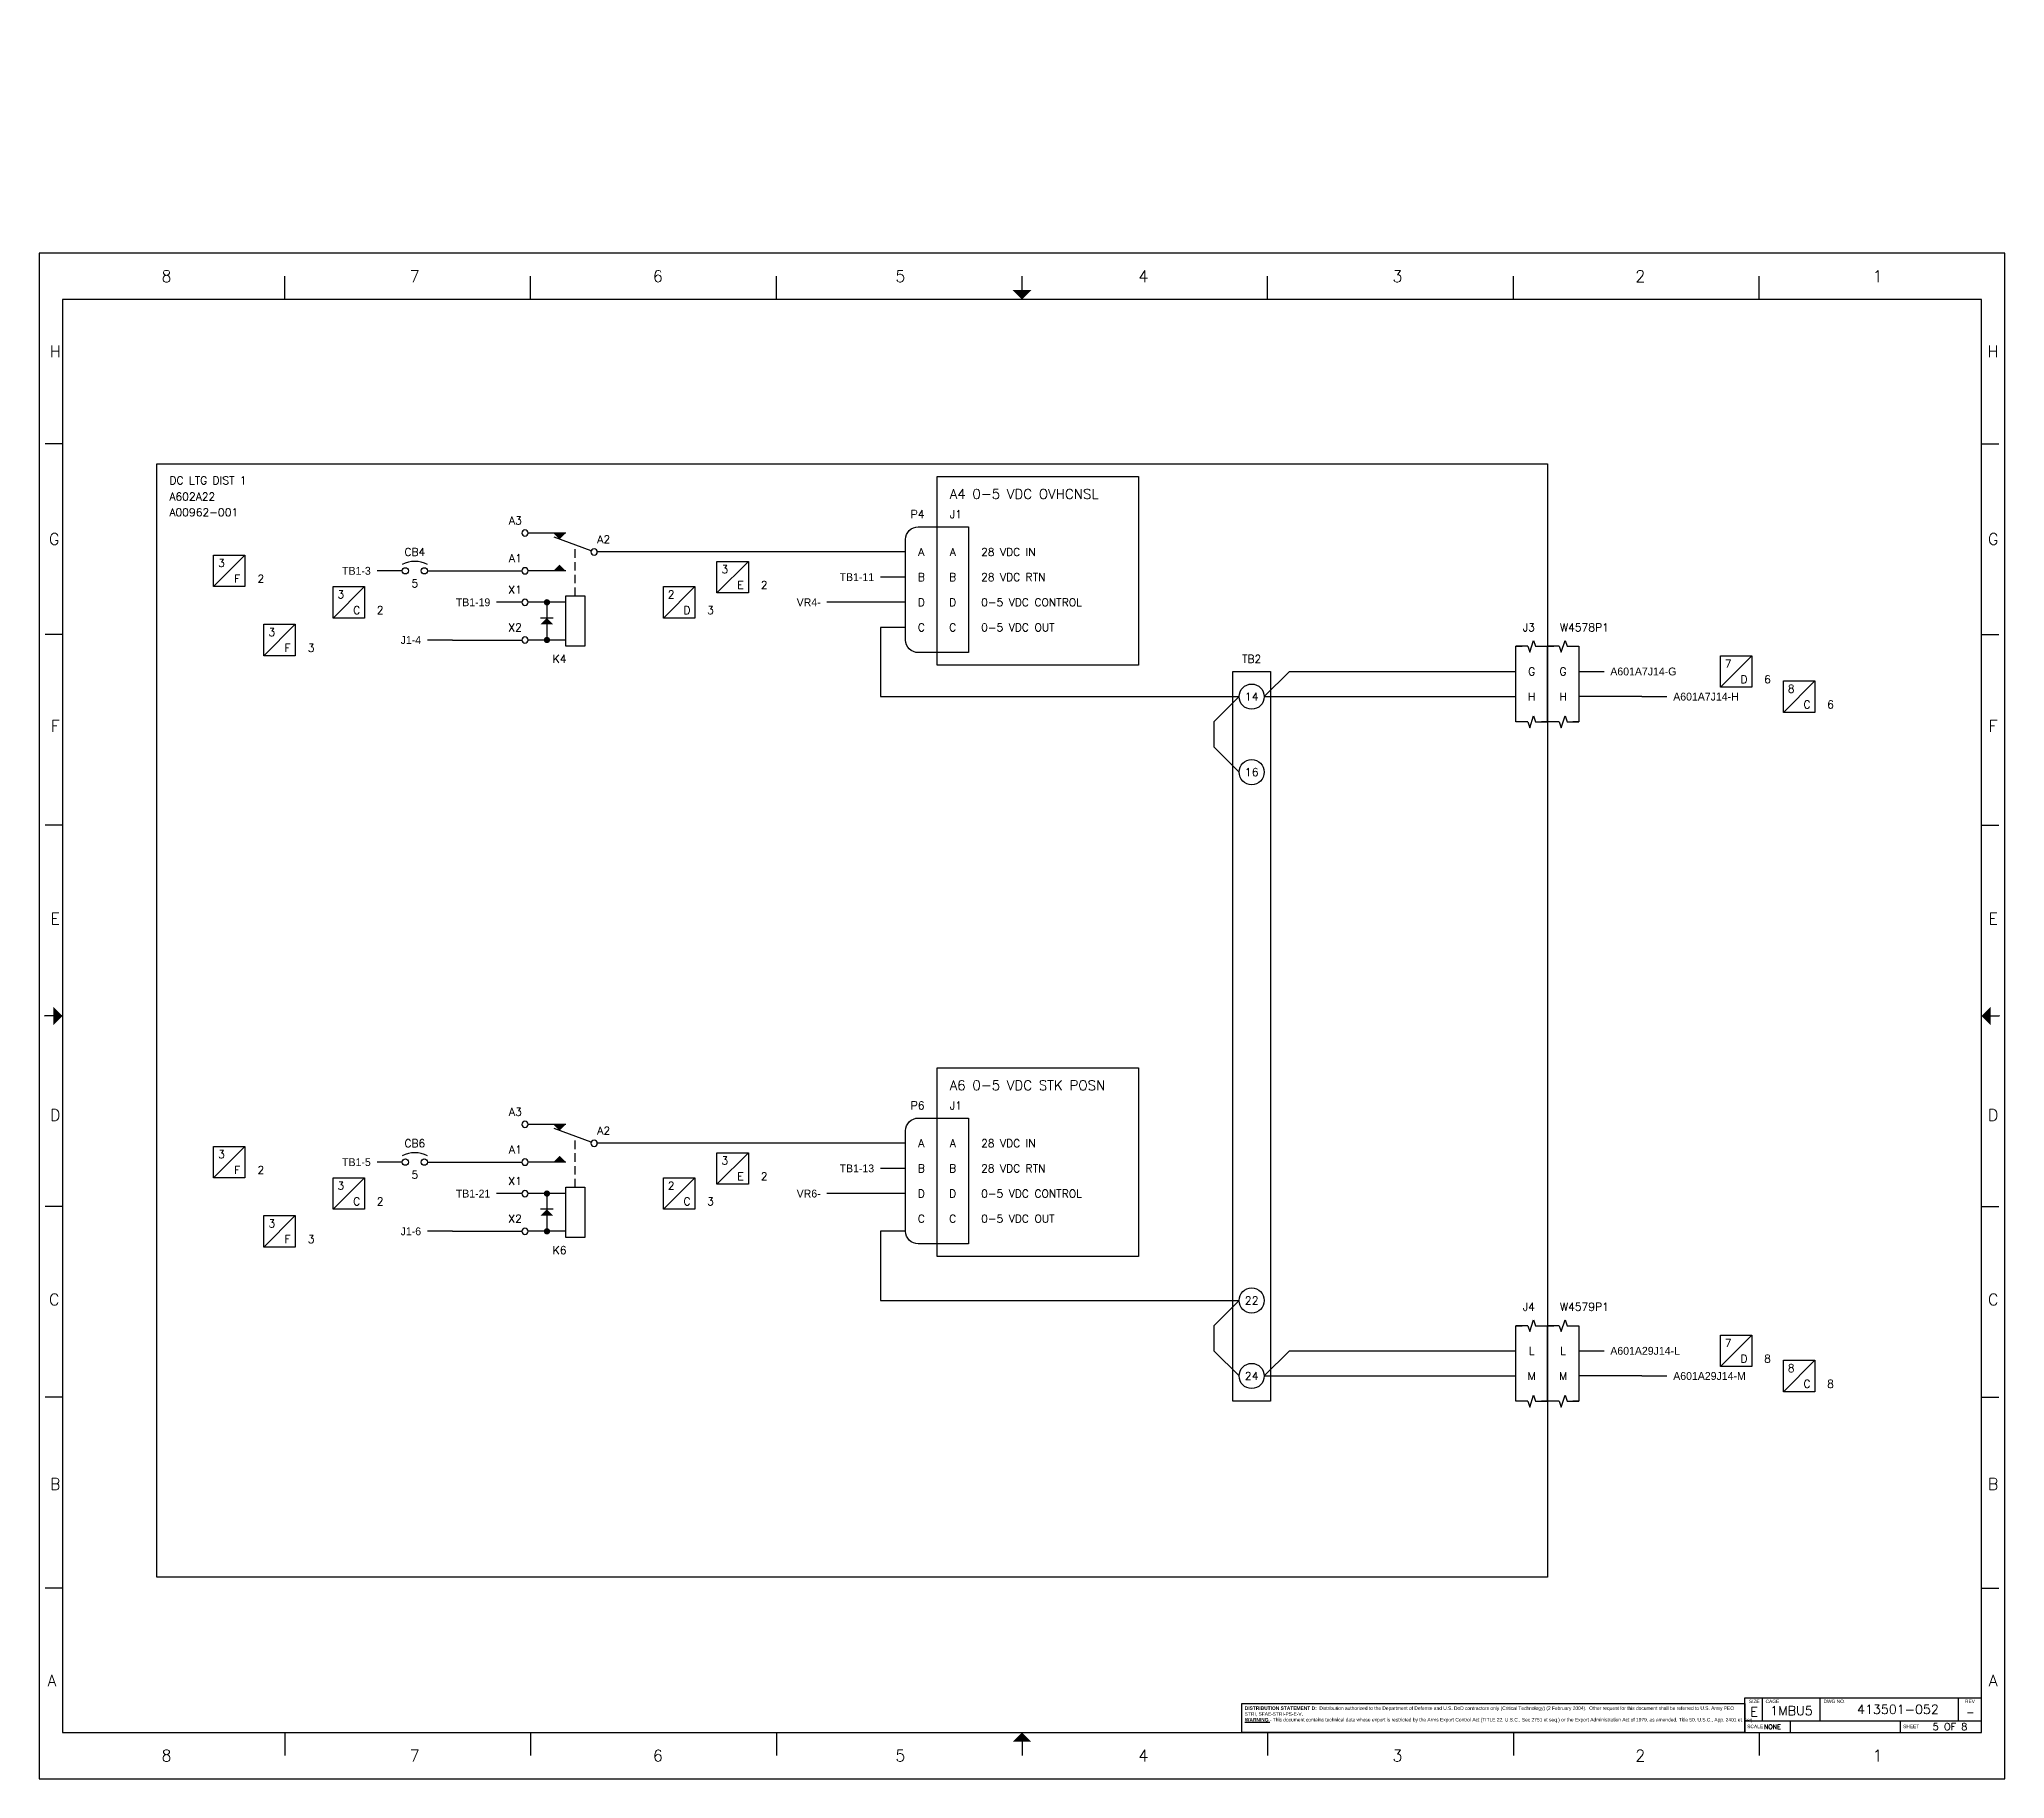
# Paper-space layout 'Sheet5' of a CAD drawing. Extents: x 0 to 42.5, y 0 to 37.6.
# The model-space entities are those that its viewports show. They can reach past a viewport. Long polylines and large blocks are cut down to what shows.
import ezdxf
from ezdxf.enums import TextEntityAlignment as Align

# ---------------------------------------------------------------- set-up
doc = ezdxf.new("R2010")
doc.units = 0
doc.header["$MEASUREMENT"] = 0
doc.linetypes.add('DASHED2', pattern=[0.375, 0.25, -0.125])
doc.linetypes.add('DGN5', pattern=[0.257567, 0.085856, -0.171711])
doc.layers.get('0').update_dxf_attribs({"linetype": 'CONTINUOUS'})
doc.layers.add('DIMENSION', color=5, linetype='CONTINUOUS')
doc.layers.add('TITLE', color=6, linetype='CONTINUOUS')
doc.layers.add('ViewPort', color=2, linetype='CONTINUOUS', plot=False)
doc.layers.get('ViewPort').off()
doc.styles.add('ADESK1', font='romans')
doc.styles.add('SCHEMATIC', font='romans.shx', dxfattribs={"height": 0.125})
doc.styles.add('Title2', font='arial.ttf', dxfattribs={"height": 0.075})

# ---------------------------------------------------------------- blocks, each defined once
blk = doc.blocks.new('TITLE_SHEET_2')
at = {"style": 'SCHEMATIC'}
for tag, height, p in [('DRAWING_NO', 0.2, (-1.808, 0.5)), ('REV', 0.156, (-0.245, 0.438)), ('SHEET', 0.156, (-0.683, 0.125))]:
    blk.add_attdef(tag, text='', height=height, dxfattribs=at).set_placement(p, align=Align.MIDDLE_CENTER)
at = {"color": 7, "style": 'ADESK1'}
blk.add_attdef('SCALE', (-4.707, 0.073), '', height=0.1, dxfattribs=at)
blk = doc.blocks.new('_SOFASTe_ANSI_E_SHT2')
at = {"layer": 'TITLE'}
for p, q in [((42.5, 33), (0, 33)), ((0, 33), (0, 0)), ((42.5, 0), (42.5, 33)), ((5.312, 32), (5.312, 32.5)), ((10.625, 32), (10.625, 32.5)), ((15.938, 32), (15.938, 32.5)), ((21.25, 32), (21.25, 32.5)), ((26.562, 32), (26.562, 32.5)), ((31.875, 32), (31.875, 32.5)), ((37.188, 32), (37.188, 32.5)), ((42.5, 32), (42.5, 32.5)), ((42, 32), (0.5, 32)), ((0.5, 32), (0.5, 1)), ((42, 1), (42, 32)), ((0.5, 28.875), (0.125, 28.875)), ((42, 28.875), (42.375, 28.875)), ((0.5, 24.75), (0.125, 24.75)), ((42, 24.75), (42.375, 24.75)), ((0.5, 20.625), (0.125, 20.625)), ((42, 20.625), (42.375, 20.625)), ((0.5, 16.5), (0.125, 16.5)), ((42, 16.5), (42.375, 16.5)), ((0.5, 12.375), (0.125, 12.375)), ((42, 12.375), (42.375, 12.375)), ((0.5, 8.25), (0.125, 8.25)), ((42, 8.25), (42.375, 8.25)), ((0.5, 4.125), (0.125, 4.125)), ((42, 4.125), (42.375, 4.125)), ((36.881, 1.001), (36.881, 1.75)), ((36.882, 1.752), (42, 1.75)), ((37.26, 1.25), (37.26, 1.75)), ((38.51, 1.25), (38.51, 1.75)), ((41.5, 1.25), (41.5, 1.75)), ((0.5, 1), (42, 1)), ((5.312, 1), (5.312, 0.5)), ((10.625, 1), (10.625, 0.5)), ((15.938, 1), (15.938, 0.5)), ((21.25, 1), (21.25, 0.5)), ((26.562, 1), (26.562, 0.5)), ((31.875, 1), (31.875, 0.5)), ((36.88, 1.25), (42, 1.25)), ((37.188, 1), (37.188, 0.5)), ((37.87, 1), (37.87, 1.25)), ((40.25, 1), (40.25, 1.25)), ((42.5, 0.5), (42.5, 1)), ((0, 0), (42.5, 0))]:
    blk.add_line(p, q, dxfattribs=at)
at = {"layer": 'TITLE', "const_width": 0.02}
for points in [[(21.25, 32.4), (21.25, 32.2)], [(0.1, 16.5), (0.3, 16.5)], [(42.4, 16.5), (42.2, 16.5)], [(21.25, 0.6), (21.25, 0.8)], [(21.25, 0.6), (21.25, 0.8)]]:
    blk.add_lwpolyline(points, dxfattribs=at)
at = {"layer": 'TITLE'}
blk.add_lwpolyline([(26.006, 1.626), (36.881, 1.626), (36.881, 1.001), (26.006, 1.001)], close=True, dxfattribs=at)
for points in [[(21.05, 32.2), (21.45, 32.2), (21.25, 32)], [(0.3, 16.3), (0.3, 16.7), (0.5, 16.5)], [(42.2, 16.3), (42.2, 16.7), (42, 16.5)], [(21.05, 0.8), (21.45, 0.8), (21.25, 1)]]:
    blk.add_solid(points, dxfattribs=at)
at = {"layer": 'TITLE', "style": 'ADESK1'}
for s, p in [('8', (2.75, 32.5)), ('7', (8.119, 32.5)), ('6', (13.375, 32.5)), ('5', (18.619, 32.5)), ('4', (23.875, 32.5)), ('3', (29.369, 32.5)), ('2', (34.619, 32.5)), ('1', (39.75, 32.5)), ('H', (0.345, 30.875)), ('H', (42.25, 30.875)), ('G', (0.321, 26.814)), ('G', (42.25, 26.814)), ('F', (0.345, 22.771)), ('F', (42.25, 22.771)), ('E', (0.345, 18.601)), ('E', (42.25, 18.601)), ('D', (0.345, 14.356)), ('D', (42.25, 14.356)), ('C', (0.321, 10.366)), ('C', (42.25, 10.366)), ('B', (0.345, 6.375)), ('B', (42.25, 6.375)), ('A', (0.274, 2.125)), ('A', (42.25, 2.125)), ('8', (2.75, 0.5)), ('7', (8.119, 0.5)), ('6', (13.375, 0.5)), ('5', (18.619, 0.5)), ('4', (23.875, 0.5)), ('3', (29.369, 0.5)), ('2', (34.619, 0.5)), ('1', (39.75, 0.5))]:
    blk.add_text(s, height=0.25, dxfattribs=at).set_placement(p, align=Align.MIDDLE_CENTER)
at = {"layer": 'TITLE', "style": 'Title2'}
for s, p in [('SIZE', (36.968, 1.636)), ('CAGE', (37.329, 1.636)), ('DWG NO.', (38.581, 1.636)), ('REV', (41.641, 1.636)), ('SCALE', (36.932, 1.093)), ('SHEET', (40.303, 1.093))]:
    blk.add_text(s, height=0.075, dxfattribs=at).set_placement(p)
at = {"layer": 'TITLE', "insert": (26.068, 1.563), "char_height": 0.075, "attachment_point": 1, "style": 'Title2'}
blk.add_mtext_dynamic_manual_height_columns('{\\fArial|b1|i0|c0|p34;DISTRIBUTION STATEMENT D: } Distribution authorized to the Department of Defense and U.S. DoD contractors only (Critical Technology) (2 February 2004).  Other request for this document shall be referred to U.S. Army PEO STRI, SFAE-STRI-PS-E-V.{\\fArial|b1|i0|c0|p34;\\P\\LWARNING} - This document contains technical data whose export is restricted by the Arms Export Control Act (TITLE 22, U.S.C., Sec 2751 et seq.) or the Export Administration Act of 1979, as amended, Title 50, U.S.C., App. 2401 et. seq.  ', width=10.75, gutter_width=0.375, heights=[0], dxfattribs=at)
at = {"layer": 'TITLE', "char_height": 0.2, "attachment_point": 1, "style": 'ADESK1'}
for s, insert, width in [('E', (37, 1.546), 0.1749), ('1MBU5', (37.431, 1.572), 0.5988)]:
    blk.add_mtext(s, dxfattribs=dict(at, insert=insert, width=width))
blk = doc.blocks.new('SPDT_RELAY')
for points in [[(0.5, 0.3), (0.7, 0.3), (0.6, 0.2)], [(0.5, -0.3), (0.7, -0.3), (0.6, -0.2)], [(0.7, -1.15), (0.9, -1.15), (0.8, -1.05)]]:
    blk.add_hatch(color=7).paths.add_polyline_path(points)
h = blk.add_hatch(color=7)
edge = h.paths.add_edge_path()
edge.add_arc((0.8, -0.8), 0.05, 0, 360)
h = blk.add_hatch(color=7)
edge = h.paths.add_edge_path()
edge.add_arc((0.8, -1.4), 0.05, 0, 360)
at = {"color": 7}
for p, q in [((0.098, 0.017), (0.687, 0.234)), ((0.5, 0.3), (1.1, 0.3)), ((0.5, -0.3), (1.1, -0.3)), ((0.5, -0.8), (1.1, -0.8)), ((0.8, -0.8), (0.8, -1.4)), ((0.7, -1.05), (0.9, -1.05)), ((0.5, -1.4), (1.1, -1.4))]:
    blk.add_line(p, q, dxfattribs=at)
at = {"color": 7, "linetype": 'DASHED2'}
blk.add_line((0.35, -0.7), (0.35, 0.1), dxfattribs=at)
at = {"color": 7}
blk.add_lwpolyline([(0.5, -0.7), (0.2, -0.7), (0.2, -1.5), (0.5, -1.5)], close=True, dxfattribs=at)
for centre in [(1.15, 0.3), (0.05, 0), (1.15, -0.3), (1.15, -0.8), (1.15, -1.4)]:
    blk.add_circle(centre, 0.05, dxfattribs=at)
blk = doc.blocks.new('SPDT_CIRCUIT_BREAKER')
at = {"color": 7, "xscale": -1}
blk.add_blockref('SPDT_RELAY', (0, 0), dxfattribs=at)
at = {"color": 7, "style": 'SCHEMATIC'}
for s, p in [('A3', (-1.2, 0.5)), ('A1', (-1.2, -0.1)), ('X1', (-1.2, -0.6)), ('X2', (-1.2, -1.2))]:
    blk.add_text(s, height=0.125, dxfattribs=at).set_placement(p, align=Align.MIDDLE_RIGHT)
blk.add_text('A2', height=0.125, dxfattribs=at).set_placement((0, 0.2), align=Align.MIDDLE_LEFT)
blk = doc.blocks.new('DEST_FROM')
for p, q in [((-2.999, -0.25), (-2.499, 0.25)), ((0, 0), (-0.4, 0))]:
    blk.add_line(p, q)
blk.add_lwpolyline([(-2.999, 0.25), (-2.499, 0.25), (-2.499, -0.25), (-2.999, -0.25)], close=True)
for tag, p in [('DWG_TITLE', (-3.399, 0)), ('DWG_#', (-3.402, -0.2))]:
    blk.add_attdef(tag, text='', height=0.125).set_placement(p, align=Align.RIGHT)
at = {"style": 'SCHEMATIC'}
for p in [(-2.874, 0.125), (-2.624, -0.125)]:
    blk.add_attdef('X', text='', height=0.125, dxfattribs=at).set_placement(p, align=Align.MIDDLE)
blk.add_attdef('CONTACT_REFDES', text='', height=0.125).set_placement((-0.5, 0), align=Align.MIDDLE_RIGHT)
blk.add_attdef('X', text='', height=0.125, dxfattribs=at).set_placement((-2.249, -0.125), align=Align.MIDDLE_CENTER)
blk = doc.blocks.new('DEST_TO')
for p, q in [((0, 0), (0.4, 0)), ((2.25, -0.25), (2.75, 0.25))]:
    blk.add_line(p, q)
blk.add_lwpolyline([(2.25, 0.25), (2.75, 0.25), (2.75, -0.25), (2.25, -0.25)], close=True)
blk.add_attdef('CONTACT_REFDES', text='', height=0.125).set_placement((0.5, 0), align=Align.MIDDLE_LEFT)
at = {"style": 'SCHEMATIC'}
for p in [(2.375, 0.125), (2.625, -0.125)]:
    blk.add_attdef('X', text='', height=0.125, dxfattribs=at).set_placement(p, align=Align.MIDDLE)
for tag, p in [('DWG_TITLE', (3.3, 0)), ('DWG_#', (3.3, -0.2))]:
    blk.add_attdef(tag, p, '', height=0.125)
blk.add_attdef('X', text='', height=0.125, dxfattribs=at).set_placement((3, -0.125), align=Align.MIDDLE_CENTER)

msp = doc.modelspace()

# ---------------------------------------------------------------- linework, layer by layer
for p, q in [((104.9, 16.7), (100, 16.7)), ((97.3, 16.4), (98.8, 16.4)), ((104.9, 15.9), (104.05, 15.9)), ((97.7, 15.3), (98.8, 15.3)), ((110.2, 14.4), (109.8, 14)), ((116.6, 14.4), (115.6, 14.4)), ((109.8, 14), (109.8, 13.6)), ((110.2, 13.2), (109.8, 13.6)), ((104.9, 7.3), (100, 7.3)), ((97.3, 7), (98.8, 7)), ((104.9, 6.5), (104.05, 6.5)), ((97.7, 5.9), (98.8, 5.9)), ((110.2, 4.8), (109.8, 4.4)), ((109.8, 4.4), (109.8, 4)), ((110.2, 3.6), (109.8, 4)), ((116.6, 3.6), (115.6, 3.6))]:
    msp.add_line(p, q)
at = {"linetype": 'ByBlock'}
for p, q in [((114.787, 15.2), (114.6, 15.2)), ((114.787, 15.2), (114.819, 15.106)), ((114.819, 15.106), (114.881, 15.294)), ((114.881, 15.294), (114.912, 15.2)), ((114.912, 15.2), (115.1, 15.2)), ((115.287, 15.2), (115.1, 15.2)), ((115.287, 15.2), (115.319, 15.106)), ((115.319, 15.106), (115.381, 15.294)), ((115.381, 15.294), (115.412, 15.2)), ((115.412, 15.2), (115.6, 15.2)), ((114.819, 13.906), (114.881, 14.094)), ((114.881, 14.094), (114.912, 14)), ((115.319, 13.906), (115.381, 14.094)), ((115.381, 14.094), (115.412, 14)), ((114.787, 14), (114.6, 14)), ((114.787, 14), (114.819, 13.906)), ((114.912, 14), (115.1, 14)), ((115.287, 14), (115.1, 14)), ((115.287, 14), (115.319, 13.906)), ((115.412, 14), (115.6, 14)), ((114.787, 4.4), (114.6, 4.4)), ((114.787, 4.4), (114.819, 4.306)), ((114.819, 4.306), (114.881, 4.494)), ((114.881, 4.494), (114.912, 4.4)), ((114.912, 4.4), (115.1, 4.4)), ((115.287, 4.4), (115.1, 4.4)), ((115.287, 4.4), (115.319, 4.306)), ((115.319, 4.306), (115.381, 4.494)), ((115.381, 4.494), (115.412, 4.4)), ((115.412, 4.4), (115.6, 4.4)), ((114.787, 3.2), (114.6, 3.2)), ((114.787, 3.2), (114.819, 3.106)), ((114.819, 3.106), (114.881, 3.294)), ((114.881, 3.294), (114.912, 3.2)), ((114.912, 3.2), (115.1, 3.2)), ((115.287, 3.2), (115.1, 3.2)), ((115.287, 3.2), (115.319, 3.106)), ((115.319, 3.106), (115.381, 3.294)), ((115.381, 3.294), (115.412, 3.2)), ((115.412, 3.2), (115.6, 3.2))]:
    msp.add_line(p, q, dxfattribs=at)
for points in [[(93, 18.1), (115.1, 18.1), (115.1, 0.4), (93, 0.4)], [(105.4, 17.9), (108.6, 17.9), (108.6, 14.9), (105.4, 14.9)], [(110.1, 14.8), (110.7, 14.8), (110.7, 3.2), (110.1, 3.2)], [(105.4, 8.5), (108.6, 8.5), (108.6, 5.5), (105.4, 5.5)]]:
    msp.add_lwpolyline(points, close=True)
for points in [[(105.1, 17.1), (105.9, 17.1), (105.9, 15.1), (105.1, 15.1, -0.414214), (104.9, 15.3), (104.9, 16.9, -0.414214)], [(105.1, 7.7), (105.9, 7.7), (105.9, 5.7), (105.1, 5.7, -0.414214), (104.9, 5.9), (104.9, 7.5, -0.414214)]]:
    msp.add_lwpolyline(points, format="xyb", close=True)
for points in [[(104.9, 15.5), (104.5, 15.5), (104.5, 14.4), (110.2, 14.4)], [(110.6, 14.4), (111, 14.8), (113.3, 14.8), (113.9, 14.8), (114.6, 14.8)], [(110.6, 14.4), (113.1, 14.4), (113.6, 14.4), (114.6, 14.4)], [(104.9, 5.9), (104.5, 5.9), (104.5, 4.8), (110.2, 4.8)], [(110.6, 3.6), (111, 4), (113.3, 4), (113.9, 4), (114.6, 4)], [(110.6, 3.6), (113.1, 3.6), (113.6, 3.6), (114.6, 3.6)]]:
    msp.add_lwpolyline(points)
for points in [[(114.7, 14), (114.6, 14), (114.6, 15.2), (114.7, 15.2)], [(115.006, 15.2), (115.1, 15.2), (115.1, 14), (115.006, 14)], [(115.2, 14), (115.1, 14), (115.1, 15.2), (115.2, 15.2)], [(115.506, 15.2), (115.6, 15.2), (115.6, 14), (115.506, 14)], [(114.7, 3.2), (114.6, 3.2), (114.6, 4.4), (114.7, 4.4)], [(115.006, 4.4), (115.1, 4.4), (115.1, 3.2), (115.006, 3.2)], [(115.2, 3.2), (115.1, 3.2), (115.1, 4.4), (115.2, 4.4)], [(115.506, 4.4), (115.6, 4.4), (115.6, 3.2), (115.506, 3.2)]]:
    msp.add_lwpolyline(points, dxfattribs=at)
for centre, radius in [((96.95, 16.4), 0.05), ((97.25, 16.4), 0.05), ((110.4, 14.4), 0.2), ((110.4, 13.2), 0.2), ((96.95, 7), 0.05), ((97.25, 7), 0.05), ((110.4, 4.8), 0.2), ((110.4, 3.6), 0.2)]:
    msp.add_circle(centre, radius)
for centre in [(97.1, 16.125), (97.1, 6.725)]:
    msp.add_arc(centre, 0.425, 61.9275, 118.0725)

# ---------------------------------------------------------------- block references
for p in [(100, 16.7), (100, 7.3)]:
    msp.add_blockref('SPDT_CIRCUIT_BREAKER', p)
ref = msp.add_blockref('DEST_FROM', (96.9, 16.4))
ref.add_attrib('CONTACT_REFDES', 'TB1-3', dxfattribs={"height": 0.125}).set_placement((96.4, 16.4), align=Align.MIDDLE_RIGHT)
ref.add_attrib('X', 'F', dxfattribs={"height": 0.125, "style": 'SCHEMATIC'}).set_placement((94.276, 16.275), align=Align.MIDDLE)
ref.add_attrib('X', '3', dxfattribs={"height": 0.125, "style": 'SCHEMATIC'}).set_placement((94.026, 16.525), align=Align.MIDDLE)
ref.add_attrib('X', '2', dxfattribs={"height": 0.125, "style": 'SCHEMATIC'}).set_placement((94.651, 16.275), align=Align.MIDDLE_CENTER)
ref = msp.add_blockref('DEST_FROM', (104.9, 16.3))
ref.add_attrib('CONTACT_REFDES', 'TB1-11', dxfattribs={"height": 0.125}).set_placement((104.4, 16.3), align=Align.MIDDLE_RIGHT)
ref.add_attrib('X', 'E', dxfattribs={"height": 0.125, "style": 'SCHEMATIC'}).set_placement((102.276, 16.175), align=Align.MIDDLE)
ref.add_attrib('X', '3', dxfattribs={"height": 0.125, "style": 'SCHEMATIC'}).set_placement((102.026, 16.425), align=Align.MIDDLE)
ref.add_attrib('X', '2', dxfattribs={"height": 0.125, "style": 'SCHEMATIC'}).set_placement((102.651, 16.175), align=Align.MIDDLE_CENTER)
ref = msp.add_blockref('DEST_FROM', (98.8, 15.9))
ref.add_attrib('CONTACT_REFDES', 'TB1-19', dxfattribs={"height": 0.125}).set_placement((98.3, 15.9), align=Align.MIDDLE_RIGHT)
ref.add_attrib('X', 'C', dxfattribs={"height": 0.125, "style": 'SCHEMATIC'}).set_placement((96.176, 15.775), align=Align.MIDDLE)
ref.add_attrib('X', '3', dxfattribs={"height": 0.125, "style": 'SCHEMATIC'}).set_placement((95.926, 16.025), align=Align.MIDDLE)
ref.add_attrib('X', '2', dxfattribs={"height": 0.125, "style": 'SCHEMATIC'}).set_placement((96.551, 15.775), align=Align.MIDDLE_CENTER)
ref = msp.add_blockref('DEST_FROM', (104.05, 15.9))
ref.add_attrib('CONTACT_REFDES', 'VR4-', dxfattribs={"height": 0.125}).set_placement((103.55, 15.9), align=Align.MIDDLE_RIGHT)
ref.add_attrib('X', 'D', dxfattribs={"height": 0.125, "style": 'SCHEMATIC'}).set_placement((101.426, 15.775), align=Align.MIDDLE)
ref.add_attrib('X', '2', dxfattribs={"height": 0.125, "style": 'SCHEMATIC'}).set_placement((101.176, 16.025), align=Align.MIDDLE)
ref.add_attrib('X', '3', dxfattribs={"height": 0.125, "style": 'SCHEMATIC'}).set_placement((101.801, 15.775), align=Align.MIDDLE_CENTER)
ref = msp.add_blockref('DEST_FROM', (97.7, 15.3))
ref.add_attrib('CONTACT_REFDES', 'J1-4', dxfattribs={"height": 0.125}).set_placement((97.2, 15.3), align=Align.MIDDLE_RIGHT)
ref.add_attrib('X', 'F', dxfattribs={"height": 0.125, "style": 'SCHEMATIC'}).set_placement((95.076, 15.175), align=Align.MIDDLE)
ref.add_attrib('X', '3', dxfattribs={"height": 0.125, "style": 'SCHEMATIC'}).set_placement((94.826, 15.425), align=Align.MIDDLE)
ref.add_attrib('X', '3', dxfattribs={"height": 0.125, "style": 'SCHEMATIC'}).set_placement((95.451, 15.175), align=Align.MIDDLE_CENTER)
ref = msp.add_blockref('DEST_TO', (115.6, 14.8))
ref.add_attrib('X', 'D', dxfattribs={"height": 0.125, "style": 'SCHEMATIC'}).set_placement((118.225, 14.675), align=Align.MIDDLE)
ref.add_attrib('X', '7', dxfattribs={"height": 0.125, "style": 'SCHEMATIC'}).set_placement((117.975, 14.925), align=Align.MIDDLE)
ref.add_attrib('X', '6', dxfattribs={"height": 0.125, "style": 'SCHEMATIC'}).set_placement((118.6, 14.675), align=Align.MIDDLE_CENTER)
ref.add_attrib('CONTACT_REFDES', 'A601A7J14-G', dxfattribs={"height": 0.125}).set_placement((116.1, 14.8), align=Align.MIDDLE_LEFT)
ref = msp.add_blockref('DEST_TO', (116.6, 14.4))
ref.add_attrib('X', 'C', dxfattribs={"height": 0.125, "style": 'SCHEMATIC'}).set_placement((119.225, 14.275), align=Align.MIDDLE)
ref.add_attrib('X', '8', dxfattribs={"height": 0.125, "style": 'SCHEMATIC'}).set_placement((118.975, 14.525), align=Align.MIDDLE)
ref.add_attrib('X', '6', dxfattribs={"height": 0.125, "style": 'SCHEMATIC'}).set_placement((119.6, 14.275), align=Align.MIDDLE_CENTER)
ref.add_attrib('CONTACT_REFDES', 'A601A7J14-H', dxfattribs={"height": 0.125}).set_placement((117.1, 14.4), align=Align.MIDDLE_LEFT)
ref = msp.add_blockref('DEST_FROM', (96.9, 7))
ref.add_attrib('CONTACT_REFDES', 'TB1-5', dxfattribs={"height": 0.125}).set_placement((96.4, 7), align=Align.MIDDLE_RIGHT)
ref.add_attrib('X', 'F', dxfattribs={"height": 0.125, "style": 'SCHEMATIC'}).set_placement((94.276, 6.875), align=Align.MIDDLE)
ref.add_attrib('X', '3', dxfattribs={"height": 0.125, "style": 'SCHEMATIC'}).set_placement((94.026, 7.125), align=Align.MIDDLE)
ref.add_attrib('X', '2', dxfattribs={"height": 0.125, "style": 'SCHEMATIC'}).set_placement((94.651, 6.875), align=Align.MIDDLE_CENTER)
ref = msp.add_blockref('DEST_FROM', (104.9, 6.9))
ref.add_attrib('CONTACT_REFDES', 'TB1-13', dxfattribs={"height": 0.125}).set_placement((104.4, 6.9), align=Align.MIDDLE_RIGHT)
ref.add_attrib('X', 'E', dxfattribs={"height": 0.125, "style": 'SCHEMATIC'}).set_placement((102.276, 6.775), align=Align.MIDDLE)
ref.add_attrib('X', '3', dxfattribs={"height": 0.125, "style": 'SCHEMATIC'}).set_placement((102.026, 7.025), align=Align.MIDDLE)
ref.add_attrib('X', '2', dxfattribs={"height": 0.125, "style": 'SCHEMATIC'}).set_placement((102.651, 6.775), align=Align.MIDDLE_CENTER)
ref = msp.add_blockref('DEST_FROM', (98.8, 6.5))
ref.add_attrib('CONTACT_REFDES', 'TB1-21', dxfattribs={"height": 0.125}).set_placement((98.3, 6.5), align=Align.MIDDLE_RIGHT)
ref.add_attrib('X', 'C', dxfattribs={"height": 0.125, "style": 'SCHEMATIC'}).set_placement((96.176, 6.375), align=Align.MIDDLE)
ref.add_attrib('X', '3', dxfattribs={"height": 0.125, "style": 'SCHEMATIC'}).set_placement((95.926, 6.625), align=Align.MIDDLE)
ref.add_attrib('X', '2', dxfattribs={"height": 0.125, "style": 'SCHEMATIC'}).set_placement((96.551, 6.375), align=Align.MIDDLE_CENTER)
ref = msp.add_blockref('DEST_FROM', (104.05, 6.5))
ref.add_attrib('CONTACT_REFDES', 'VR6-', dxfattribs={"height": 0.125}).set_placement((103.55, 6.5), align=Align.MIDDLE_RIGHT)
ref.add_attrib('X', 'C', dxfattribs={"height": 0.125, "style": 'SCHEMATIC'}).set_placement((101.426, 6.375), align=Align.MIDDLE)
ref.add_attrib('X', '2', dxfattribs={"height": 0.125, "style": 'SCHEMATIC'}).set_placement((101.176, 6.625), align=Align.MIDDLE)
ref.add_attrib('X', '3', dxfattribs={"height": 0.125, "style": 'SCHEMATIC'}).set_placement((101.801, 6.375), align=Align.MIDDLE_CENTER)
ref = msp.add_blockref('DEST_FROM', (97.7, 5.9))
ref.add_attrib('CONTACT_REFDES', 'J1-6', dxfattribs={"height": 0.125}).set_placement((97.2, 5.9), align=Align.MIDDLE_RIGHT)
ref.add_attrib('X', 'F', dxfattribs={"height": 0.125, "style": 'SCHEMATIC'}).set_placement((95.076, 5.775), align=Align.MIDDLE)
ref.add_attrib('X', '3', dxfattribs={"height": 0.125, "style": 'SCHEMATIC'}).set_placement((94.826, 6.025), align=Align.MIDDLE)
ref.add_attrib('X', '3', dxfattribs={"height": 0.125, "style": 'SCHEMATIC'}).set_placement((95.451, 5.775), align=Align.MIDDLE_CENTER)
ref = msp.add_blockref('DEST_TO', (115.6, 4))
ref.add_attrib('X', 'D', dxfattribs={"height": 0.125, "style": 'SCHEMATIC'}).set_placement((118.225, 3.875), align=Align.MIDDLE)
ref.add_attrib('X', '7', dxfattribs={"height": 0.125, "style": 'SCHEMATIC'}).set_placement((117.975, 4.125), align=Align.MIDDLE)
ref.add_attrib('X', '8', dxfattribs={"height": 0.125, "style": 'SCHEMATIC'}).set_placement((118.6, 3.875), align=Align.MIDDLE_CENTER)
ref.add_attrib('CONTACT_REFDES', 'A601A29J14-L', dxfattribs={"height": 0.125}).set_placement((116.1, 4), align=Align.MIDDLE_LEFT)
ref = msp.add_blockref('DEST_TO', (116.6, 3.6))
ref.add_attrib('X', 'C', dxfattribs={"height": 0.125, "style": 'SCHEMATIC'}).set_placement((119.225, 3.475), align=Align.MIDDLE)
ref.add_attrib('X', '8', dxfattribs={"height": 0.125, "style": 'SCHEMATIC'}).set_placement((118.975, 3.725), align=Align.MIDDLE)
ref.add_attrib('X', '8', dxfattribs={"height": 0.125, "style": 'SCHEMATIC'}).set_placement((119.6, 3.475), align=Align.MIDDLE_CENTER)
ref.add_attrib('CONTACT_REFDES', 'A601A29J14-M', dxfattribs={"height": 0.125}).set_placement((117.1, 3.6), align=Align.MIDDLE_LEFT)

# ---------------------------------------------------------------- texts
at = {"linetype": 'DGN5', "style": 'SCHEMATIC'}
for s, p in [('DC LTG DIST 1', (93.2, 17.9)), ('A602A22', (93.2, 17.643)), ('A00962-001', (93.2, 17.393))]:
    msp.add_text(s, height=0.125, dxfattribs=at).set_placement(p, align=Align.TOP_LEFT)
at = {"style": 'SCHEMATIC'}
for s, p in [('P4', (105.2, 17.3)), ('J3', (114.9, 15.5)), ('P6', (105.2, 7.9)), ('J4', (114.9, 4.7))]:
    msp.add_text(s, height=0.125, dxfattribs=at).set_placement(p, align=Align.MIDDLE_RIGHT)
for s, p in [('J1', (105.7, 17.3)), ('CB4', (97.1, 16.7)), ('A', (105.15, 16.7)), ('A', (105.65, 16.7)), ('5', (97.1, 16.2)), ('B', (105.15, 16.3)), ('B', (105.65, 16.3)), ('D', (105.15, 15.9)), ('D', (105.65, 15.9)), ('C', (105.15, 15.5)), ('C', (105.65, 15.5)), ('K4', (99.4, 15)), ('TB2', (110.4, 15)), ('G', (114.85, 14.8)), ('G', (115.35, 14.8)), ('14', (110.4, 14.4)), ('H', (114.85, 14.4)), ('H', (115.35, 14.4)), ('16', (110.4, 13.2)), ('J1', (105.7, 7.9)), ('CB6', (97.1, 7.3)), ('A', (105.15, 7.3)), ('A', (105.65, 7.3)), ('B', (105.15, 6.9)), ('B', (105.65, 6.9)), ('5', (97.1, 6.8)), ('D', (105.15, 6.5)), ('D', (105.65, 6.5)), ('C', (105.15, 6.1)), ('C', (105.65, 6.1)), ('K6', (99.4, 5.6)), ('22', (110.4, 4.8)), ('L', (114.85, 4)), ('L', (115.35, 4)), ('24', (110.4, 3.6)), ('M', (114.85, 3.6)), ('M', (115.35, 3.6))]:
    msp.add_text(s, height=0.125, dxfattribs=at).set_placement(p, align=Align.MIDDLE_CENTER)
for s, p in [('28 VDC IN', (106.1, 16.7)), ('28 VDC RTN', (106.1, 16.3)), ('0-5 VDC CONTROL', (106.1, 15.9)), ('0-5 VDC OUT', (106.1, 15.5)), ('W4578P1', (115.3, 15.5)), ('28 VDC IN', (106.1, 7.3)), ('28 VDC RTN', (106.1, 6.9)), ('0-5 VDC CONTROL', (106.1, 6.5)), ('0-5 VDC OUT', (106.1, 6.1)), ('W4579P1', (115.3, 4.7))]:
    msp.add_text(s, height=0.125, dxfattribs=at).set_placement(p, align=Align.MIDDLE_LEFT)
at = {"char_height": 0.156, "width": 4, "attachment_point": 1, "style": 'SCHEMATIC'}
for s, insert in [('A4 0-5 VDC OVHCNSL', (105.6, 17.7)), ('A6 0-5 VDC STK POSN', (105.6, 8.3))]:
    msp.add_mtext(s, dxfattribs=dict(at, insert=insert))

psp = doc.layouts.new('Sheet5')

# ---------------------------------------------------------------- block references
psp.add_blockref('TITLE_SHEET_2', (42, 1)).add_auto_attribs({'DRAWING_NO': '413501-052', 'REV': '-', 'SCALE': 'NONE', 'SHEET': '5 OF 8'})
at = {"layer": 'TITLE'}
psp.add_blockref('_SOFASTe_ANSI_E_SHT2', (0, 0), dxfattribs=at)

# ---------------------------------------------------------------- texts
at = {"color": 7, "insert": (7.535, 17.125), "char_height": 0.18, "attachment_point": 6}
psp.add_mtext('\\A1;', dxfattribs=at)
at = {"insert": (3.606, 14.347), "char_height": 0.18, "attachment_point": 4}
psp.add_mtext('\\A1;', dxfattribs=at)
at = {"layer": 'DIMENSION', "color": 7, "char_height": 0.18}
for insert, attachment_point in [((17.848, 37.625), 6), ((30.215, 31.125), 4), ((18.285, 24.688), 6), ((16.473, 18.25), 6)]:
    psp.add_mtext('\\A1;', dxfattribs=dict(at, insert=insert, attachment_point=attachment_point))

# ---------------------------------------------------------------- viewports
at = {"layer": 'ViewPort', "view_target_point": (-108, 0)}
psp.add_viewport(center=(21.25, 16.875), size=(41.5, 30.25), view_center_point=(214.75, 9.6), view_height=22.23193, dxfattribs=at)

doc.saveas('drawing.dxf')
